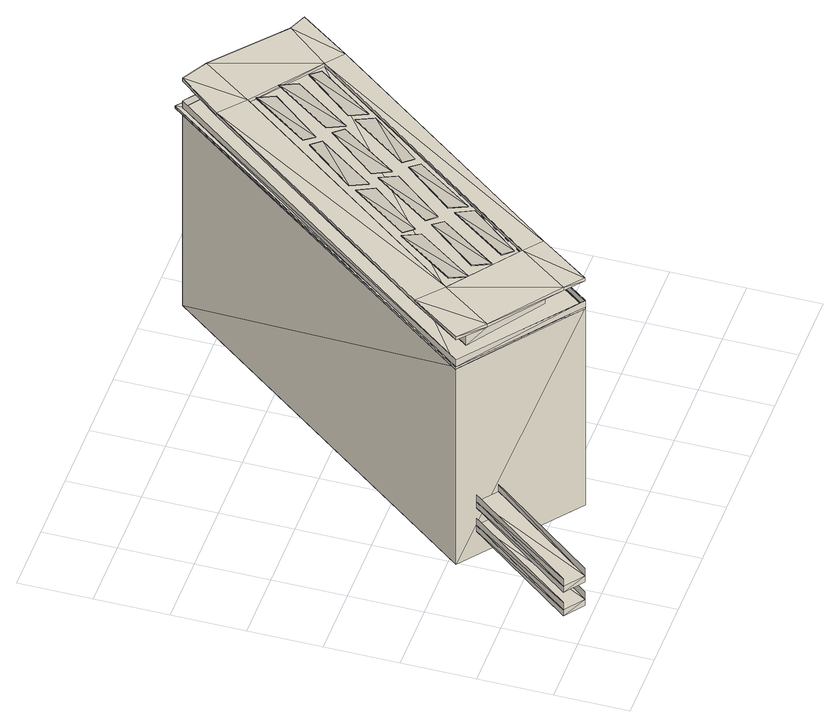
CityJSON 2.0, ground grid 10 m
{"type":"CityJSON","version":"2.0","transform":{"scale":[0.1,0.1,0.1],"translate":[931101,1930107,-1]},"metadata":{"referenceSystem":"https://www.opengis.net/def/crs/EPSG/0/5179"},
"CityObjects":{
"building1":{"type":"Building","geometry":[{"type":"MultiSurface","lod":"3","boundaries":[[[0,1,2]],[[3,2,1]],[[4,5,6]],[[7,6,5]],[[8,9,10]],[[11,10,9]],[[12,13,14]],[[15,14,13]],[[16,17,18]],[[19,18,17]],[[17,16,19]],[[18,19,16]],[[20,4,21]],[[6,21,4]],[[22,7,23]],[[5,23,7]],[[24,12,25]],[[14,25,12]],[[26,15,27]],[[13,27,15]],[[18,19,3]],[[2,3,19]],[[17,16,11]],[[10,11,16]],[[28,29,0]],[[1,0,29]],[[30,31,8]],[[9,8,31]],[[23,0,22]],[[2,22,0]],[[25,3,24]],[[1,24,3]],[[27,8,26]],[[10,26,8]],[[21,11,20]],[[9,20,11]],[[15,16,14]],[[18,14,16]],[[7,19,6]],[[17,6,19]],[[4,31,5]],[[28,5,31]],[[12,29,13]],[[30,13,29]],[[14,18,25]],[[3,25,18]],[[22,2,7]],[[19,7,2]],[[6,17,21]],[[11,21,17]],[[26,10,15]],[[16,15,10]],[[5,28,23]],[[0,23,28]],[[24,1,12]],[[29,12,1]],[[13,30,27]],[[8,27,30]],[[20,9,4]],[[31,4,9]],[[28,19,29]],[[18,29,19]],[[31,17,28]],[[19,28,17]],[[30,16,31]],[[17,31,16]],[[29,18,30]],[[16,30,18]],[[32,33,34]],[[35,34,33]],[[34,35,36]],[[37,36,35]],[[36,37,38]],[[39,38,37]],[[38,39,32]],[[33,32,39]],[[33,39,35]],[[37,35,39]],[[32,34,38]],[[36,38,34]],[[40,41,42]],[[43,42,41]],[[44,45,40]],[[41,40,45]],[[46,47,44]],[[45,44,47]],[[42,43,46]],[[47,46,43]],[[47,48,45]],[[48,47,43]],[[49,50,51]],[[52,51,50]],[[53,49,54]],[[51,54,49]],[[55,53,56]],[[54,56,53]],[[50,55,52]],[[56,52,55]],[[51,52,57]],[[58,57,52]],[[54,51,59]],[[57,59,51]],[[56,54,60]],[[59,60,54]],[[52,56,58]],[[60,58,56]],[[57,58,61]],[[62,61,58]],[[59,57,63]],[[61,63,57]],[[60,59,64]],[[63,64,59]],[[58,60,62]],[[64,62,60]],[[61,62,49]],[[50,49,62]],[[63,61,53]],[[49,53,61]],[[64,63,55]],[[53,55,63]],[[62,64,50]],[[55,50,64]],[[42,65,40]],[[66,40,65]],[[40,66,44]],[[67,44,66]],[[44,67,46]],[[68,46,67]],[[46,68,42]],[[65,42,68]],[[66,65,67]],[[68,67,65]],[[40,44,42]],[[46,42,44]],[[69,70,71]],[[72,71,70]],[[73,74,75]],[[76,75,74]],[[71,77,69]],[[78,69,77]],[[69,78,70]],[[79,70,78]],[[70,79,72]],[[80,72,79]],[[72,80,71]],[[77,71,80]],[[78,77,79]],[[80,79,77]],[[75,81,73]],[[82,73,81]],[[73,82,74]],[[83,74,82]],[[74,83,76]],[[84,76,83]],[[76,84,75]],[[81,75,84]],[[82,81,83]],[[84,83,81]],[[85,86,87]],[[88,87,86]],[[89,90,85]],[[86,85,90]],[[91,92,89]],[[90,89,92]],[[87,88,91]],[[92,91,88]],[[93,94,95]],[[96,95,94]],[[97,98,93]],[[94,93,98]],[[99,100,97]],[[98,97,100]],[[95,96,99]],[[100,99,96]],[[101,102,103]],[[104,103,102]],[[105,106,101]],[[102,101,106]],[[107,108,105]],[[106,105,108]],[[103,104,107]],[[108,107,104]],[[109,110,111]],[[112,111,110]],[[113,114,109]],[[110,109,114]],[[115,116,113]],[[114,113,116]],[[111,112,115]],[[116,115,112]],[[117,118,119]],[[120,119,118]],[[121,122,117]],[[118,117,122]],[[123,124,121]],[[122,121,124]],[[119,120,123]],[[124,123,120]],[[125,126,127]],[[128,127,126]],[[129,130,125]],[[126,125,130]],[[131,132,129]],[[130,129,132]],[[127,128,131]],[[132,131,128]],[[133,134,135]],[[136,135,134]],[[137,138,133]],[[134,133,138]],[[139,140,137]],[[138,137,140]],[[135,136,139]],[[140,139,136]],[[141,142,143]],[[144,143,142]],[[145,146,141]],[[142,141,146]],[[147,148,145]],[[146,145,148]],[[143,144,147]],[[148,147,144]],[[149,150,151]],[[152,151,150]],[[153,154,149]],[[150,149,154]],[[155,156,153]],[[154,153,156]],[[151,152,155]],[[156,155,152]],[[91,89,87]],[[85,87,89]],[[93,95,97]],[[99,97,95]],[[107,105,103]],[[101,103,105]],[[111,115,109]],[[113,109,115]],[[119,123,117]],[[121,117,123]],[[131,129,127]],[[125,127,129]],[[133,135,137]],[[139,137,135]],[[147,145,143]],[[141,143,145]],[[149,151,153]],[[155,153,151]],[[92,88,90]],[[86,90,88]],[[94,98,96]],[[100,96,98]],[[108,104,106]],[[102,106,104]],[[112,110,116]],[[114,116,110]],[[120,118,124]],[[122,124,118]],[[132,128,130]],[[126,130,128]],[[134,138,136]],[[140,136,138]],[[148,144,146]],[[142,146,144]],[[150,154,152]],[[156,152,154]],[[157,158,159]],[[160,159,158]],[[161,162,157]],[[158,157,162]],[[163,164,161]],[[162,161,164]],[[159,160,163]],[[164,163,160]],[[165,166,167]],[[168,167,166]],[[169,170,165]],[[166,165,170]],[[171,172,169]],[[170,169,172]],[[167,168,171]],[[172,171,168]],[[173,174,175]],[[176,175,174]],[[177,178,173]],[[174,173,178]],[[179,180,177]],[[178,177,180]],[[175,176,179]],[[180,179,176]],[[163,161,159]],[[157,159,161]],[[165,167,169]],[[171,169,167]],[[179,177,175]],[[173,175,177]],[[164,160,162]],[[158,162,160]],[[166,170,168]],[[172,168,170]],[[180,176,178]],[[174,178,176]],[[181,70,182]],[[72,182,70]],[[183,71,184]],[[69,184,71]],[[185,74,186]],[[76,186,74]],[[187,75,188]],[[73,188,75]]]}]}
},
"vertices":[
[495,640,388],[589,560,388],[495,640,383],[589,560,383],[149,260,388],[409,600,388],[149,260,383],[409,600,383],[227,90,388],[133,160,388],[227,90,383],[133,160,383],[563,480,388],[303,140,388],[563,480,383],[303,140,383],[278,160,383],[184,230,383],[538,500,383],[444,570,383],[98,190,388],[98,190,383],[459,660,383],[459,660,388],[614,550,388],[614,550,383],[252,70,383],[252,70,388],[444,570,388],[538,500,388],[278,160,388],[184,230,388],[571,540,383],[571,540,338],[467,620,383],[467,620,338],[141,190,383],[141,190,338],[245,120,383],[245,120,338],[459,660,338],[459,660,350],[614,550,338],[614,550,350],[98,190,338],[98,190,350],[253,70,338],[253,70,350],[252,70,350],[253,70,339],[252,70,339],[96,190,339],[100,190,339],[253,70,336],[96,190,336],[252,70,336],[100,190,336],[459,670,339],[460,660,339],[459,670,336],[460,660,336],[616,550,339],[612,550,339],[616,550,336],[612,550,336],[614,550,10],[459,660,10],[98,190,10],[253,70,10],[3,20,60],[30,0,60],[129,180,60],[156,160,60],[3,20,99],[30,0,99],[129,180,99],[156,160,99],[129,180,50],[3,20,50],[30,0,50],[156,160,50],[129,180,89],[3,20,89],[30,0,89],[156,160,89],[259,310,393],[259,310,394],[317,390,393],[317,390,394],[281,300,383],[281,300,384],[339,370,383],[339,370,384],[320,270,393],[320,270,394],[378,340,393],[378,340,394],[341,250,383],[341,250,384],[399,330,383],[399,330,384],[289,290,393],[289,290,394],[348,370,393],[348,370,394],[311,280,383],[311,280,384],[369,350,383],[369,350,384],[323,400,393],[323,400,394],[381,470,393],[381,470,394],[344,380,383],[344,380,384],[403,460,383],[403,460,384],[384,350,393],[384,350,394],[443,430,393],[443,430,394],[406,340,383],[406,340,384],[464,410,383],[464,410,384],[353,380,393],[353,380,394],[411,450,393],[411,450,394],[375,360,383],[375,360,384],[433,440,383],[433,440,384],[387,480,393],[387,480,394],[445,560,393],[445,560,394],[408,470,383],[408,470,384],[466,540,383],[466,540,384],[448,440,393],[448,440,394],[506,510,393],[506,510,394],[469,420,383],[469,420,384],[528,500,383],[528,500,384],[418,460,393],[418,460,394],[476,540,393],[476,540,394],[439,440,383],[439,440,384],[497,520,383],[497,520,384],[195,230,393],[195,230,394],[253,310,393],[253,310,394],[216,210,383],[216,210,384],[274,290,383],[274,290,384],[256,180,393],[256,180,394],[314,260,393],[314,260,394],[278,170,383],[278,170,384],[336,240,383],[336,240,384],[226,210,393],[226,210,394],[284,280,393],[284,280,394],[247,190,383],[247,190,384],[305,270,383],[305,270,384],[30,0,72],[156,160,72],[129,180,72],[3,20,72],[30,0,111],[156,160,111],[129,180,111],[3,20,111]
]}
